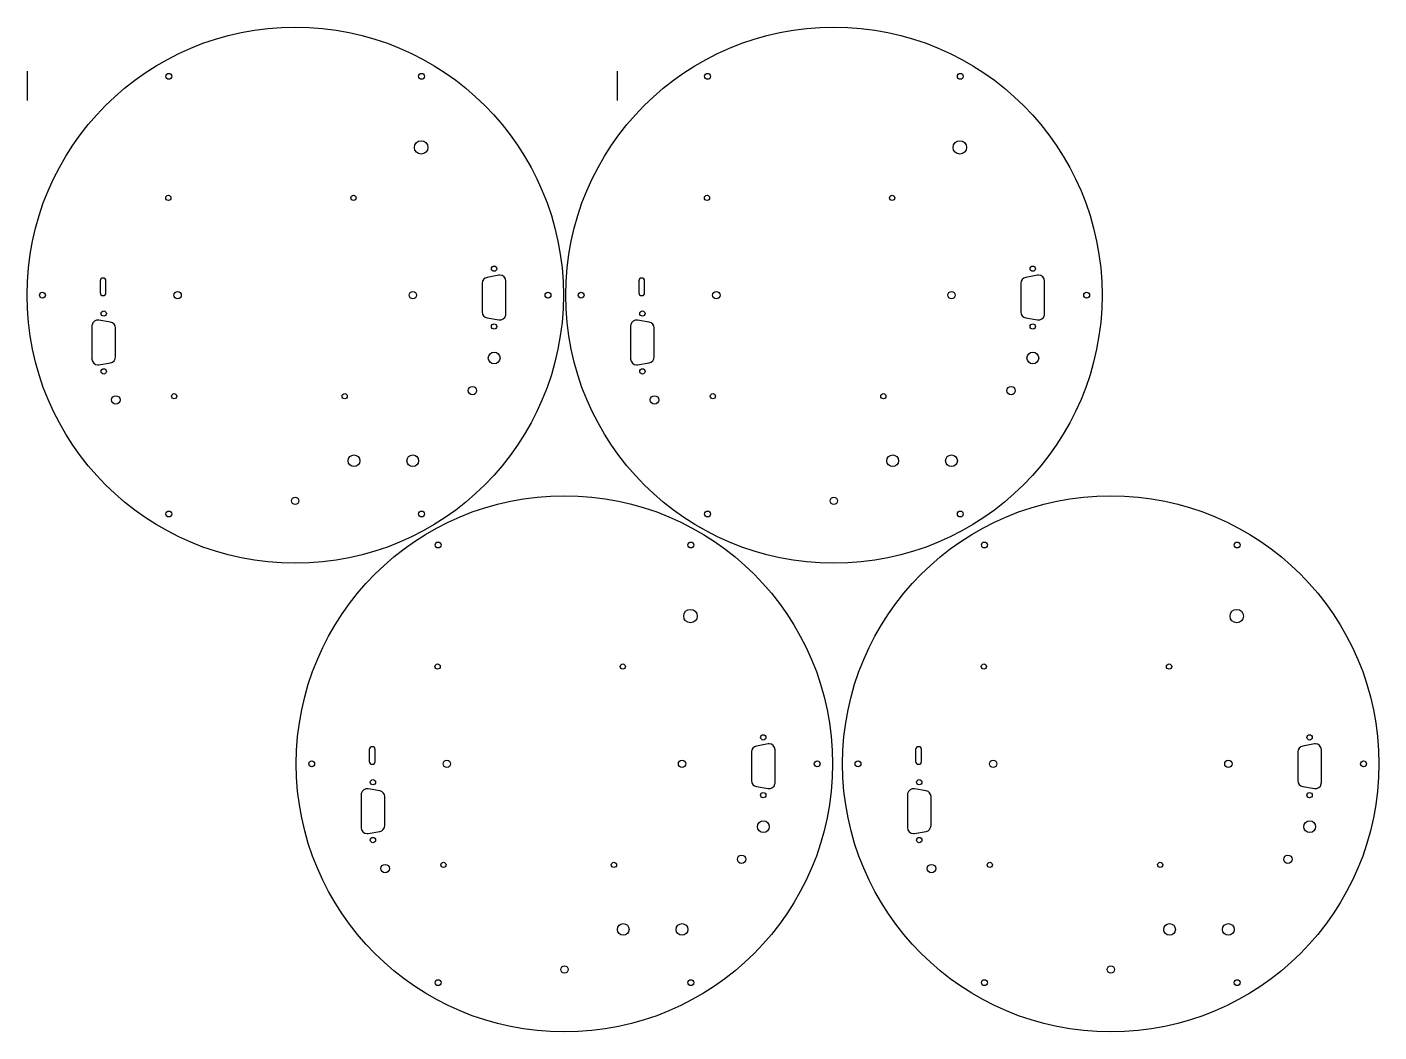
# Model space of a CAD drawing. Extents: x -77 to 507, y -79 to 356.
import ezdxf

# ---------------------------------------------------------------- set-up
doc = ezdxf.new("R2010")
doc.units = 0
doc.header["$MEASUREMENT"] = 0
doc.layers.add('ANNOTATIONS', color=5, linetype='Continuous')
doc.layers.add('DXF_OUTPUT', color=7, linetype='Continuous')

# ---------------------------------------------------------------- blocks, each defined once
blk = doc.blocks.new('AI9-BLK8')
at = {"layer": 'ANNOTATIONS', "color": 7}
for centre, radius in [((54.610276, 94.587336), 1.27011), ((-54.609845, -94.587508), 1.270153)]:
    blk.add_circle(centre, radius, dxfattribs=at)
blk = doc.blocks.new('AI9-BLK7')
at = {"layer": 'ANNOTATIONS', "color": 7}
for centre, radius in [((-54.610189, 94.587078), 1.270153), ((54.609242, -94.587422), 1.270282)]:
    blk.add_circle(centre, radius, dxfattribs=at)
blk = doc.blocks.new('AI9-BLK6')
at = {"layer": 'ANNOTATIONS', "color": 7}
for centre, radius in [((54.610276, 94.587336), 1.27011), ((-54.609931, -94.587594), 1.270185)]:
    blk.add_circle(centre, radius, dxfattribs=at)
blk = doc.blocks.new('AI9-BLK5')
at = {"layer": 'ANNOTATIONS', "color": 7}
for centre, radius in [((-54.610103, 94.58725), 1.270196), ((54.609242, -94.587336), 1.270357)]:
    blk.add_circle(centre, radius, dxfattribs=at)
blk = doc.blocks.new('AI9-BLK4')
at = {"layer": 'ANNOTATIONS', "color": 7}
for centre in [(54.610276, 94.587336), (-54.609931, -94.58768)]:
    blk.add_circle(centre, 1.27011, dxfattribs=at)
blk = doc.blocks.new('AI9-BLK3')
at = {"layer": 'ANNOTATIONS', "color": 7}
for centre, radius in [((-54.610103, 94.587164), 1.270196), ((54.609242, -94.587508), 1.270282)]:
    blk.add_circle(centre, radius, dxfattribs=at)
blk = doc.blocks.new('AI9-BLK2')
at = {"layer": 'ANNOTATIONS', "color": 7}
for centre in [(54.610276, 94.587336), (-54.610276, -94.58768)]:
    blk.add_circle(centre, 1.27011, dxfattribs=at)
blk = doc.blocks.new('AI9-BLK1')
at = {"layer": 'ANNOTATIONS', "color": 7}
for centre, radius in [((-54.610276, 94.587164), 1.27011), ((54.609242, -94.587508), 1.270282)]:
    blk.add_circle(centre, radius, dxfattribs=at)

msp = doc.modelspace()

# ---------------------------------------------------------------- linework, layer by layer
at = {"layer": 'ANNOTATIONS', "color": 7}
for p, q in [((127.16, 248.29), (122.08, 247.39)), ((130.14, 231.49), (130.14, 245.79)), ((359.93, 248.29), (354.85, 247.39)), ((362.91, 231.49), (362.91, 245.79)), ((119.98, 244.89), (119.98, 232.38)), ((352.75, 244.89), (352.75, 232.38)), ((-40.63, 228), (-45.71, 228.9)), ((122.08, 229.88), (127.16, 228.98)), ((192.14, 228), (187.06, 228.9)), ((354.85, 229.88), (359.93, 228.98)), ((-48.69, 226.4), (-48.69, 212.1)), ((-38.53, 212.99), (-38.53, 225.5)), ((184.08, 226.4), (184.08, 212.1)), ((194.24, 212.99), (194.24, 225.5)), ((-45.71, 209.59), (-40.63, 210.49)), ((187.06, 209.59), (192.14, 210.49)), ((236.32, 42.33), (236.32, 29.82)), ((243.5, 45.73), (238.42, 44.83)), ((246.48, 28.93), (246.48, 43.23)), ((472.4, 42.33), (472.4, 29.82)), ((479.58, 45.73), (474.5, 44.83)), ((482.56, 28.93), (482.56, 43.23)), ((67.65, 23.84), (67.65, 9.54)), ((75.71, 25.44), (70.63, 26.34)), ((238.42, 27.32), (243.5, 26.43)), ((303.73, 23.84), (303.73, 9.54)), ((311.79, 25.44), (306.71, 26.34)), ((474.5, 27.32), (479.58, 26.43)), ((77.81, 10.43), (77.81, 22.94)), ((313.89, 10.43), (313.89, 22.94)), ((70.63, 7.04), (75.71, 7.93)), ((306.71, 7.04), (311.79, 7.93))]:
    msp.add_line(p, q, dxfattribs=at)
for centre, radius in [((39.14, 239.69), 115.89), ((271.92, 239.69), 115.89), ((93.59, 303.54), 2.92), ((326.36, 303.54), 2.92), ((-15.68, 281.74), 1.13), ((64.33, 281.74), 1.13), ((217.09, 281.74), 1.13), ((297.1, 281.74), 1.13), ((125.06, 251.13), 1.14), ((357.83, 251.13), 1.14), ((-70.08, 239.69), 1.27), ((-11.66, 239.69), 1.59), ((89.94, 239.69), 1.59), ((148.36, 239.69), 1.27), ((162.7, 239.69), 1.27), ((221.12, 239.69), 1.59), ((322.72, 239.69), 1.59), ((381.14, 239.69), 1.27), ((-43.61, 231.74), 1.14), ((189.16, 231.74), 1.14), ((125.06, 226.14), 1.14), ((357.83, 226.14), 1.14), ((125.11, 212.53), 2.54), ((357.88, 212.53), 2.54), ((-43.61, 206.75), 1.14), ((189.16, 206.75), 1.14), ((115.7, 198.42), 1.83), ((348.47, 198.42), 1.83), ((-38.35, 194.42), 1.83), ((-13.14, 196.02), 1.13), ((60.52, 196.02), 1.13), ((194.42, 194.42), 1.83), ((219.63, 196.02), 1.13), ((293.29, 196.02), 1.13), ((64.54, 168.12), 2.54), ((89.94, 168.12), 2.54), ((297.32, 168.12), 2.54), ((322.72, 168.12), 2.54), ((39.14, 150.79), 1.59), ((155.49, 37.13), 115.89), ((271.92, 150.79), 1.59), ((391.57, 37.13), 115.89), ((209.93, 100.98), 2.92), ((446.01, 100.98), 2.92), ((100.67, 79.18), 1.13), ((180.68, 79.18), 1.13), ((336.74, 79.18), 1.13), ((416.75, 79.18), 1.13), ((241.4, 48.57), 1.14), ((477.48, 48.57), 1.14), ((46.27, 37.13), 1.27), ((104.69, 37.13), 1.59), ((206.29, 37.13), 1.59), ((264.71, 37.13), 1.27), ((282.35, 37.13), 1.27), ((340.77, 37.13), 1.59), ((442.37, 37.13), 1.59), ((500.79, 37.13), 1.27), ((72.73, 29.18), 1.14), ((308.81, 29.18), 1.14), ((241.4, 23.58), 1.14), ((477.48, 23.58), 1.14), ((241.45, 9.97), 2.54), ((477.53, 9.97), 2.54), ((72.73, 4.19), 1.14), ((308.81, 4.19), 1.14), ((103.21, -6.54), 1.13), ((176.87, -6.54), 1.13), ((232.04, -4.14), 1.83), ((339.28, -6.54), 1.13), ((412.94, -6.54), 1.13), ((468.12, -4.14), 1.83), ((78, -8.14), 1.83), ((314.07, -8.14), 1.83), ((180.89, -34.44), 2.54), ((206.29, -34.44), 2.54), ((416.97, -34.44), 2.54), ((442.37, -34.44), 2.54), ((155.49, -51.77), 1.59), ((391.57, -51.77), 1.59)]:
    msp.add_circle(centre, radius, dxfattribs=at)
for points, knots in [([(-42.63, 240.75), (-42.63, 240.05), (-43.2, 239.48), (-43.9, 239.48), (-43.9, 239.48), (-43.9, 239.48), (-43.9, 239.48), (-44.6, 239.48), (-45.17, 240.05), (-45.17, 240.75), (-45.17, 240.75), (-45.17, 245.83), (-45.17, 245.83), (-45.17, 246.53), (-44.6, 247.1), (-43.9, 247.1), (-43.9, 247.1), (-43.9, 247.1), (-43.9, 247.1), (-43.2, 247.1), (-42.63, 246.53), (-42.63, 245.83), (-42.63, 245.83), (-42.63, 240.75), (-42.63, 240.75)], [0, 0, 0, 0, 1, 1, 1, 2, 2, 2, 3, 3, 3, 4, 4, 4, 5, 5, 5, 6, 6, 6, 7, 7, 7, 8, 8, 8, 8]), ([(130.14, 245.79), (130.14, 247.19), (129, 248.33), (127.6, 248.33), (127.45, 248.33), (127.3, 248.31), (127.16, 248.29)], [0, 0, 0, 0, 1, 1, 1, 2, 2, 2, 2]), ([(190.14, 240.75), (190.14, 240.05), (189.57, 239.48), (188.87, 239.48), (188.87, 239.48), (188.87, 239.48), (188.87, 239.48), (188.17, 239.48), (187.6, 240.05), (187.6, 240.75), (187.6, 240.75), (187.6, 245.83), (187.6, 245.83), (187.6, 246.53), (188.17, 247.1), (188.87, 247.1), (188.87, 247.1), (188.87, 247.1), (188.87, 247.1), (189.57, 247.1), (190.14, 246.53), (190.14, 245.83), (190.14, 245.83), (190.14, 240.75), (190.14, 240.75)], [0, 0, 0, 0, 1, 1, 1, 2, 2, 2, 3, 3, 3, 4, 4, 4, 5, 5, 5, 6, 6, 6, 7, 7, 7, 8, 8, 8, 8]), ([(362.91, 245.79), (362.91, 247.19), (361.77, 248.33), (360.37, 248.33), (360.22, 248.33), (360.07, 248.31), (359.93, 248.29)], [0, 0, 0, 0, 1, 1, 1, 2, 2, 2, 2]), ([(-45.71, 228.9), (-47.09, 229.14), (-48.41, 228.22), (-48.65, 226.84), (-48.68, 226.69), (-48.69, 226.55), (-48.69, 226.4)], [0, 0, 0, 0, 1, 1, 1, 2, 2, 2, 2]), ([(127.16, 228.98), (128.54, 228.74), (129.85, 229.66), (130.1, 231.04), (130.12, 231.19), (130.14, 231.34), (130.14, 231.49)], [0, 0, 0, 0, 1, 1, 1, 2, 2, 2, 2]), ([(187.06, 228.9), (185.68, 229.14), (184.36, 228.22), (184.12, 226.84), (184.09, 226.69), (184.08, 226.55), (184.08, 226.4)], [0, 0, 0, 0, 1, 1, 1, 2, 2, 2, 2]), ([(359.93, 228.98), (361.31, 228.74), (362.63, 229.66), (362.87, 231.04), (362.89, 231.19), (362.91, 231.34), (362.91, 231.49)], [0, 0, 0, 0, 1, 1, 1, 2, 2, 2, 2]), ([(-48.69, 212.1), (-48.69, 210.69), (-47.55, 209.56), (-46.15, 209.56), (-46, 209.56), (-45.85, 209.57), (-45.71, 209.59)], [0, 0, 0, 0, 1, 1, 1, 2, 2, 2, 2]), ([(184.08, 212.1), (184.08, 210.69), (185.22, 209.56), (186.62, 209.56), (186.77, 209.56), (186.92, 209.57), (187.06, 209.59)], [0, 0, 0, 0, 1, 1, 1, 2, 2, 2, 2]), ([(73.71, 38.19), (73.71, 37.49), (73.15, 36.92), (72.44, 36.92), (72.44, 36.92), (72.44, 36.92), (72.44, 36.92), (71.74, 36.92), (71.17, 37.49), (71.17, 38.19), (71.17, 38.19), (71.17, 43.27), (71.17, 43.27), (71.17, 43.97), (71.74, 44.54), (72.44, 44.54), (72.44, 44.54), (72.44, 44.54), (72.44, 44.54), (73.15, 44.54), (73.71, 43.97), (73.71, 43.27), (73.71, 43.27), (73.71, 38.19), (73.71, 38.19)], [0, 0, 0, 0, 1, 1, 1, 2, 2, 2, 3, 3, 3, 4, 4, 4, 5, 5, 5, 6, 6, 6, 7, 7, 7, 8, 8, 8, 8]), ([(246.48, 43.23), (246.48, 44.63), (245.34, 45.77), (243.94, 45.77), (243.79, 45.77), (243.64, 45.75), (243.5, 45.73)], [0, 0, 0, 0, 1, 1, 1, 2, 2, 2, 2]), ([(309.79, 38.19), (309.79, 37.49), (309.22, 36.92), (308.52, 36.92), (308.52, 36.92), (308.52, 36.92), (308.52, 36.92), (307.82, 36.92), (307.25, 37.49), (307.25, 38.19), (307.25, 38.19), (307.25, 43.27), (307.25, 43.27), (307.25, 43.97), (307.82, 44.54), (308.52, 44.54), (308.52, 44.54), (308.52, 44.54), (308.52, 44.54), (309.22, 44.54), (309.79, 43.97), (309.79, 43.27), (309.79, 43.27), (309.79, 38.19), (309.79, 38.19)], [0, 0, 0, 0, 1, 1, 1, 2, 2, 2, 3, 3, 3, 4, 4, 4, 5, 5, 5, 6, 6, 6, 7, 7, 7, 8, 8, 8, 8]), ([(482.56, 43.23), (482.56, 44.63), (481.42, 45.77), (480.02, 45.77), (479.87, 45.77), (479.72, 45.75), (479.58, 45.73)], [0, 0, 0, 0, 1, 1, 1, 2, 2, 2, 2]), ([(70.63, 26.34), (69.25, 26.58), (67.94, 25.66), (67.69, 24.28), (67.67, 24.13), (67.65, 23.99), (67.65, 23.84)], [0, 0, 0, 0, 1, 1, 1, 2, 2, 2, 2]), ([(243.5, 26.43), (244.88, 26.18), (246.2, 27.1), (246.44, 28.49), (246.47, 28.63), (246.48, 28.78), (246.48, 28.93)], [0, 0, 0, 0, 1, 1, 1, 2, 2, 2, 2]), ([(306.71, 26.34), (305.33, 26.58), (304.01, 25.66), (303.77, 24.28), (303.74, 24.13), (303.73, 23.99), (303.73, 23.84)], [0, 0, 0, 0, 1, 1, 1, 2, 2, 2, 2]), ([(479.58, 26.43), (480.96, 26.18), (482.28, 27.1), (482.52, 28.49), (482.55, 28.63), (482.56, 28.78), (482.56, 28.93)], [0, 0, 0, 0, 1, 1, 1, 2, 2, 2, 2]), ([(67.65, 9.54), (67.65, 8.13), (68.79, 7), (70.19, 7), (70.34, 7), (70.49, 7.01), (70.63, 7.04)], [0, 0, 0, 0, 1, 1, 1, 2, 2, 2, 2]), ([(303.73, 9.54), (303.73, 8.13), (304.87, 7), (306.27, 7), (306.42, 7), (306.57, 7.01), (306.71, 7.04)], [0, 0, 0, 0, 1, 1, 1, 2, 2, 2, 2])]:
    msp.add_open_spline(points, degree=3, knots=knots, dxfattribs=at)
for points in [[(122.08, 247.39), (120.86, 247.18), (119.98, 246.12), (119.98, 244.89)], [(354.85, 247.39), (353.63, 247.18), (352.75, 246.12), (352.75, 244.89)], [(-38.53, 225.5), (-38.53, 226.73), (-39.41, 227.79), (-40.63, 228)], [(119.98, 232.38), (119.98, 231.15), (120.86, 230.09), (122.08, 229.88)], [(194.24, 225.5), (194.24, 226.73), (193.36, 227.79), (192.14, 228)], [(352.75, 232.38), (352.75, 231.15), (353.63, 230.09), (354.85, 229.88)], [(-40.63, 210.49), (-39.41, 210.7), (-38.53, 211.76), (-38.53, 212.99)], [(192.14, 210.49), (193.36, 210.7), (194.24, 211.76), (194.24, 212.99)], [(238.42, 44.83), (237.21, 44.62), (236.32, 43.56), (236.32, 42.33)], [(474.5, 44.83), (473.28, 44.62), (472.4, 43.56), (472.4, 42.33)], [(236.32, 29.82), (236.32, 28.59), (237.21, 27.53), (238.42, 27.32)], [(472.4, 29.82), (472.4, 28.59), (473.28, 27.53), (474.5, 27.32)], [(77.81, 22.94), (77.81, 24.18), (76.93, 25.23), (75.71, 25.44)], [(313.89, 22.94), (313.89, 24.18), (313.01, 25.23), (311.79, 25.44)], [(75.71, 7.93), (76.93, 8.15), (77.81, 9.2), (77.81, 10.43)], [(311.79, 7.93), (313.01, 8.15), (313.89, 9.2), (313.89, 10.43)]]:
    msp.add_open_spline(points, degree=3, dxfattribs=at)
at = {"layer": 'DXF_OUTPUT', "color": 7}
for p, q in [((-76.73, 336.55), (-76.73, 323.85)), ((178.33, 336.55), (178.33, 323.85))]:
    msp.add_line(p, q, dxfattribs=at)

# ---------------------------------------------------------------- block references
at = {"layer": 'ANNOTATIONS', "color": 7}
for name, p in [('AI9-BLK8', (39.14, 239.69)), ('AI9-BLK7', (39.14, 239.69)), ('AI9-BLK6', (271.92, 239.69)), ('AI9-BLK5', (271.92, 239.69)), ('AI9-BLK4', (155.49, 37.13)), ('AI9-BLK3', (155.49, 37.13)), ('AI9-BLK2', (391.57, 37.13)), ('AI9-BLK1', (391.57, 37.13))]:
    msp.add_blockref(name, p, dxfattribs=at)

doc.saveas('drawing.dxf')
